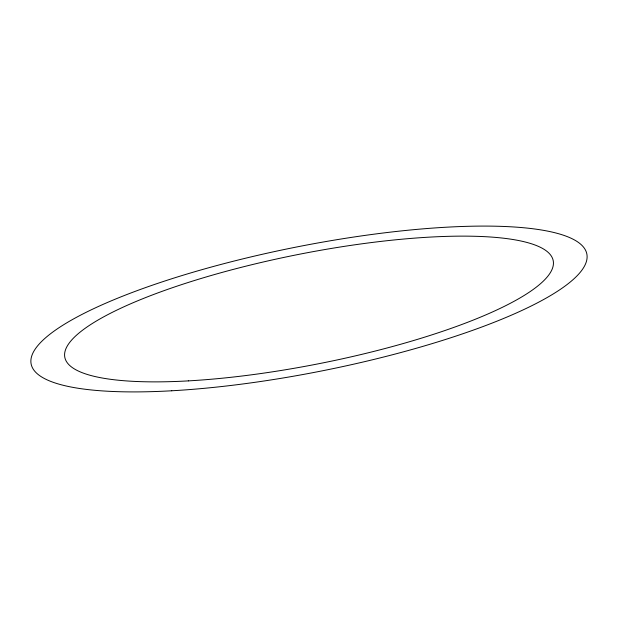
<?xml version="1.0" encoding="UTF-8"?>
<svg xmlns="http://www.w3.org/2000/svg" width="618" height="618" viewBox="0 0 618 618"><rect width="100%" height="100%" fill="white"/><g stroke="black" fill="none" stroke-linecap="round" stroke-linejoin="round"><path stroke-width="0.93" d="M171.765 390.777A283.229 63.229 -11.2 0 0 587.1 256.3A283.229 63.229 -11.2 0 0 168.135 279.923A283.229 63.229 -11.2 0 0 171.765 390.777M188.374 380.881A248.946 55.581 -11.2 0 0 553.434 262.673A248.946 55.581 -11.2 0 0 185.191 283.446A248.946 55.581 -11.2 0 0 188.374 380.881"/></g></svg>
